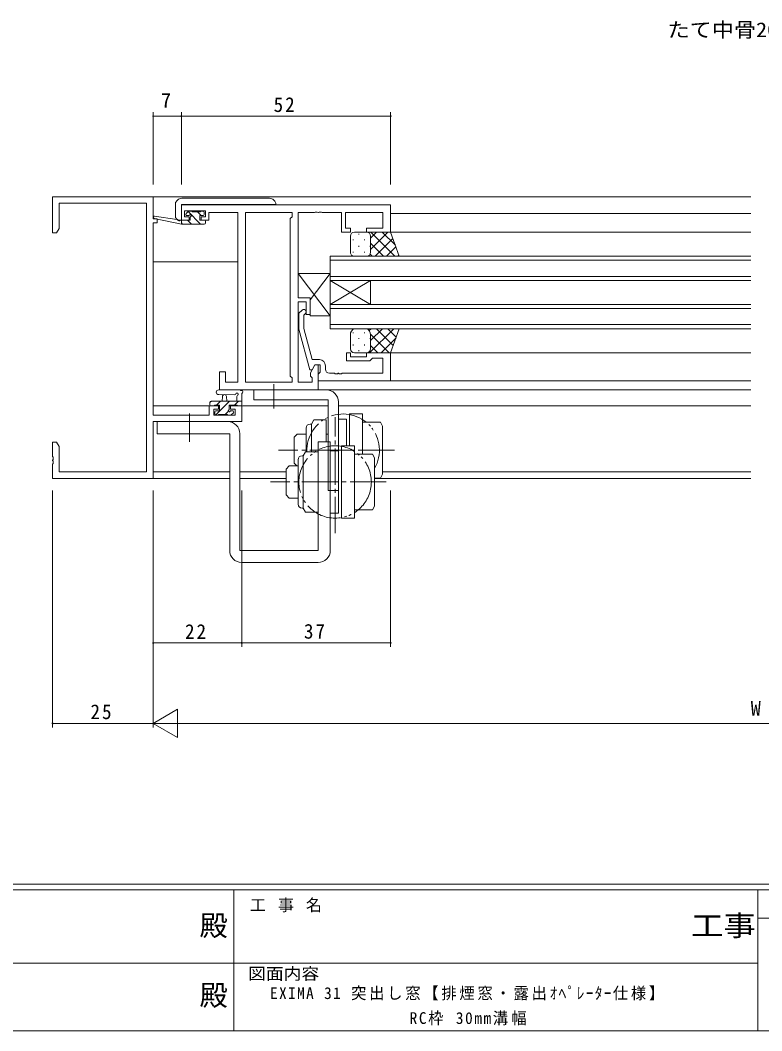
# Model space of a CAD drawing. Units: millimetres on the paper. Extents: x -420 to 373, y -297 to 267.
# Drawn here: x -85.7 to 98.5, y -297 to -45.8 of the extents above; entities that cross this region are included whole.
import ezdxf
from ezdxf.enums import TextEntityAlignment as Align

# ---------------------------------------------------------------- set-up
doc = ezdxf.new("R2010")
doc.units = ezdxf.units.MM
doc.linetypes.add('CHAIN2', pattern=[12, 9, -1, 1, -1])
doc.linetypes.add('DOUBLE_CHAIN2', pattern=[12.8, 9, -1, 0.6, -0.6, 0.6, -1])
for name, color, linetype, lineweight in [('0-1_YKK_ZWAK', 7, 'Continuous', 9), ('0-3_YKK_11', 7, 'Continuous', 9), ('0-4_YKK_12', 2, 'Continuous', 9), ('0-5_YKK_13', 4, 'Continuous', 9), ('0-6_YKK_D', 6, 'Continuous', 9)]:
    doc.layers.add(name, color=color, linetype=linetype, lineweight=lineweight)
doc.layers.add('0-2_USER1', color=3, linetype='Continuous')
doc.styles.add('ＭＳ ゴシック', font='')
doc.styles.get('ＭＳ ゴシック').set_extended_font_data('MS Gothic')

msp = doc.modelspace()

# ---------------------------------------------------------------- linework, layer by layer
at = {"layer": '0-1_YKK_ZWAK'}
for p, q in [((352.3, -260.6), (-417.7, -260.6)), ((314.5, -262), (-417.7, -262)), ((-32.7, -262), (-32.7, -297)), ((97.5, -262), (97.5, -297)), ((165.684, -268.999), (97.5, -268.999)), ((-160.1, -280.199), (-31.3, -280.199)), ((-31.3, -280.199), (97.5, -280.199)), ((-417.7, -297), (314.5, -297))]:
    msp.add_line(p, q, dxfattribs=at)
at = {"layer": '0-3_YKK_11'}
for p, q in [((-77.7, -89.7), (-52.7, -89.7)), ((-77.7, -98.7), (-77.7, -89.7)), ((-52.7, -89.7), (-52.7, -95.2)), ((-54.33, -91.33), (-76.07, -91.33)), ((-76.07, -91.33), (-76.07, -97.609)), ((-54.33, -158.07), (-54.33, -91.33)), ((6.3, -91.7), (6.3, -98.5)), ((-31.7, -93.63), (-38.9, -93.63)), ((-31.7, -135.77), (-31.7, -93.63)), ((-29.77, -135.77), (-29.77, -93.63)), ((-29.77, -135.77), (-29.77, -93.63)), ((-18.63, -95.13), (-18.63, -134.27)), ((-12.658, -93.63), (-16.7, -93.63)), ((-16.7, -93.63), (-16.7, -114.8)), ((4.37, -93.63), (-4.9, -93.63)), ((4.37, -97.5), (4.37, -93.63)), ((-52.7, -96.2), (-52.7, -143.97)), ((0.3, -98.5), (0.3, -97.5)), ((0.3, -97.5), (4.37, -97.5)), ((6.3, -98.5), (0.3, -98.5)), ((-16.7, -114.8), (-13.7, -114.8)), ((-16.7, -115.8), (-16.7, -135.77)), ((-14.7, -115.8), (-16.7, -115.8)), ((-15.724, -117.875), (-16.5, -118.651)), ((-16.5, -118.651), (-16.5, -122.596)), ((-15.3, -119.148), (-14.876, -118.724)), ((-15.3, -122.438), (-15.3, -119.148)), ((-16.5, -122.596), (-13.793, -132.7)), ((-4.7, -130.5), (1.1, -130.5)), ((6.3, -128.5), (0.3, -128.5)), ((6.3, -135.5), (6.3, -128.5)), ((-11.7, -131.5), (-11.7, -137.7)), ((-9.9, -132.57), (-9.9, -131.7)), ((-36.2, -137.7), (-36.2, -133.2)), ((-11.7, -135.5), (6.3, -135.5)), ((4.37, -133.57), (-5.742, -133.57)), ((-11.7, -137.7), (-36.2, -137.7)), ((-16.7, -135.77), (-13.2, -135.77)), ((-33.5, -142.5), (-33.5, -141.7)), ((-33.5, -141.7), (-30.7, -141.7)), ((-32.33, -142.5), (-33.5, -142.5)), ((-32.33, -143.97), (-32.33, -142.5)), ((-30.7, -141.7), (-30.7, -145.6)), ((-52.7, -143.97), (-38.8, -143.97)), ((-52.7, -145.6), (-52.7, -159.7)), ((-30.7, -145.6), (-52.7, -145.6)), ((-37.6, -143.97), (-32.33, -143.97)), ((-77.7, -150.7), (-76.7, -150.7)), ((-77.7, -154.242), (-77.7, -150.7)), ((-76.7, -150.7), (-76.07, -151.791)), ((-76.07, -151.791), (-76.07, -158.07)), ((-76.07, -158.07), (-54.33, -158.07)), ((-52.7, -159.7), (-77.7, -159.7))]:
    msp.add_line(p, q, dxfattribs=at)
for points in [[(-45.7, -95.5), (-45.7, -91.7), (6.3, -91.7)], [(-52.7, -95.2), (-51.7, -95.2), (-51.7, -96.2), (-52.7, -96.2)], [(-38.9, -93.63), (-38.9, -94.43), (-38.9, -95.5), (-40.8, -95.5), (-40.8, -94.7), (-39.7, -94.7), (-39.7, -93.2), (-44.9, -93.2), (-44.9, -94.7), (-43.8, -94.7), (-43.8, -95.5), (-45.7, -95.5)], [(-29.77, -93.63), (-18.2, -93.63), (-18.2, -94.7), (-18.63, -95.13)], [(-4.9, -93.63), (-4.9, -97.5), (-3.7, -97.5), (-3.7, -98.5), (-5.9, -98.5), (-5.9, -93.63), (-10.742, -93.63), (-10.925, -93.51), (-11.475, -93.51), (-11.658, -93.63), (-11.742, -93.63), (-11.925, -93.51), (-12.475, -93.51), (-12.658, -93.63)], [(-76.07, -97.609), (-76.7, -98.7), (-77.7, -98.7)], [(-13.7, -114.8), (-13.7, -119), (-14.7, -119), (-14.7, -115.8)], [(-11.4, -130.2), (-13.22, -130.2), (-15.3, -122.438)], [(0.3, -128.5), (0.3, -129.5), (-3.7, -129.5), (-3.7, -128.5), (-4.7, -128.5), (-4.7, -130.5)], [(1.1, -130.5), (1.6, -130), (1.8, -129.8), (4.37, -129.8), (4.37, -133.57)], [(-13.793, -132.7), (-13.193, -132.7), (-12.5, -131.5), (-11.2, -131.5), (-11.2, -133.3), (-11.4, -133.5), (-11.7, -133.8), (-11.7, -135.5)], [(-13.2, -135.77), (-13.2, -134.7), (-13.63, -134.27), (-13.63, -133.457), (-12.5, -131.5), (-11.7, -131.5)], [(-36.2, -133.2), (-34.7, -133.2), (-34.7, -135.77), (-31.7, -135.77)], [(-18.63, -134.27), (-18.2, -134.7), (-18.2, -135.77), (-29.77, -135.77)], [(-5.742, -133.57), (-5.925, -133.69), (-6.475, -133.69), (-6.658, -133.57), (-6.742, -133.57), (-6.925, -133.69), (-7.475, -133.69), (-7.658, -133.57), (-8.9, -133.57)], [(-38.8, -143.97), (-38.8, -141.7), (-36.5, -141.7), (-36.5, -142.5), (-37.6, -142.5), (-37.6, -143.97)], [(-77.7, -159.7), (-77.7, -156.158), (-77.58, -155.975), (-77.58, -155.425), (-77.7, -155.242), (-77.7, -155.158), (-77.58, -154.975), (-77.58, -154.425), (-77.7, -154.242)]]:
    msp.add_lwpolyline(points, dxfattribs=at)
for centre, radius, start, end in [((-15.3, -118.3), 0.6, 314.99998, 135), ((-11.4, -131.7), 1.5, 0, 89.99998), ((-8.9, -132.57), 1, 180, 269.99998)]:
    msp.add_arc(centre, radius, start, end, dxfattribs=at)
at = {"layer": '0-4_YKK_12'}
for p, q in [((-53, -89.7), (95.8, -89.7)), ((6.3, -93.9), (95.8, -93.9)), ((95.8, -98.5), (5.8, -98.5)), ((-8.7, -104.5), (-8.7, -110.5)), ((95.8, -104.5), (-8.7, -104.5)), ((-52.7, -105.9), (-31.7, -105.9)), ((-8.7, -105.5), (95.8, -105.5)), ((95.8, -109.5), (-8.7, -109.5)), ((-8.7, -110.5), (-8.7, -116.5)), ((-8.7, -110.5), (1.3, -116.5)), ((-8.7, -116.5), (1.3, -110.5)), ((-8.7, -110.5), (95.8, -110.5)), ((1.3, -110.5), (1.3, -116.5)), ((-8.7, -116.5), (-8.7, -122.5)), ((95.8, -116.5), (-8.7, -116.5)), ((-8.7, -117.5), (95.8, -117.5)), ((95.8, -121.5), (-8.7, -121.5)), ((-8.7, -122.5), (95.8, -122.5)), ((5.8, -128.5), (95.8, -128.5)), ((-11.7, -135.5), (95.8, -135.5)), ((-12, -137.7), (95.8, -137.7)), ((-52.7, -141.7), (-36.2, -141.7)), ((-33.8, -141.7), (-9.2, -141.7)), ((-6.7, -141.7), (95.8, -141.7)), ((-52.7, -158.07), (-33.7, -158.07)), ((-31.2, -158.07), (-19.7, -158.07)), ((4.3, -158.07), (95.8, -158.07)), ((-53, -159.7), (-33.7, -159.7)), ((-31.2, -159.7), (-19.7, -159.7)), ((2.3, -159.7), (95.8, -159.7))]:
    msp.add_line(p, q, dxfattribs=at)
at = {"layer": '0-5_YKK_13'}
for p, q in [((-45.579, -90.1), (-45.528, -90.1)), ((-45.528, -90.1), (-38.821, -90.1)), ((-38.821, -90.1), (-23.821, -90.1)), ((-47.2, -91.627), (-47.2, -91.514)), ((-47.2, -94.5), (-47.2, -91.627)), ((-38.2, -91.6), (-45.7, -91.6)), ((-45.7, -94.5), (-45.7, -91.6)), ((-37.2, -91.6), (-38.2, -91.6)), ((-37.156, -91.6), (-37.2, -91.6)), ((-36.493, -91.6), (-37.156, -91.6)), ((-36.2, -91.6), (-36.493, -91.6)), ((-23.2, -91.6), (-36.2, -91.6)), ((-22.761, -90.539), (-22.493, -90.807)), ((-22.2, -91.7), (-22.2, -91.6)), ((-45.698, -96.5), (-52.459, -95.094)), ((-46.812, -95.326), (-52.354, -94.503)), ((-45.7, -94.5), (-45.7, -95.5)), ((-44.012, -93.388), (-44.512, -93.888)), ((-44.3, -94.4), (-43.961, -94.4)), ((-40.918, -96.5), (-44.021, -93.397)), ((-43.2, -93.3), (-43.8, -93.3)), ((-41, -93.5), (-43, -93.5)), ((-40.773, -94.4), (-41.673, -93.5)), ((-40.3, -93.3), (-40.8, -93.3)), ((-40, -94.1), (-40, -93.6)), ((-45.786, -95.5), (-46.2, -95.5)), ((-45.7, -95.5), (-45.786, -95.5)), ((-45.698, -95.5), (-45.785, -95.486)), ((-45.408, -96.5), (-45.698, -96.21)), ((-43.163, -96.5), (-44.163, -95.5)), ((-40, -95.5), (-41.1, -95.5)), ((-39.7, -96.2), (-39.7, -95.8)), ((-3.7, -103.5), (-3.7, -99.5)), ((-3.035, -100.335), (-3.035, -100.535)), ((-2.7, -98.5), (0.3, -98.5)), ((-1.62, -98.92), (-1.62, -99.12)), ((-0.205, -100.335), (-0.205, -100.535)), ((6.3, -98.5), (0.3, -98.5)), ((1.3, -99.993), (2.793, -98.5)), ((1.3, -102.821), (5.621, -98.5)), ((1.3, -99.5), (1.3, -103.1)), ((1.3, -99.5), (1.3, -103.5)), ((7.373, -104.5), (1.373, -98.5)), ((2.45, -104.5), (6.866, -100.084)), ((7.466, -101.764), (4.201, -98.5)), ((8.443, -104.5), (6.3, -98.5)), ((-1.62, -101.95), (-1.62, -102.15)), ((1.21, -101.95), (1.21, -102.15)), ((4.545, -104.5), (1.3, -101.255)), ((5.278, -104.5), (7.61, -102.168)), ((-3.035, -103.365), (-3.035, -103.565)), ((0.3, -104.5), (-2.7, -104.5)), ((-0.205, -103.365), (-0.205, -103.565)), ((0.3, -104.5), (8.443, -104.5)), ((1.716, -104.5), (1.184, -103.968)), ((8.107, -104.5), (8.354, -104.252)), ((-16.7, -108.8), (-16.7, -114.8)), ((-8.7, -108.8), (-16.7, -108.8)), ((-8.7, -119.3), (-16.7, -108.8)), ((-8.7, -108.8), (-13.7, -115.362)), ((-8.7, -119.3), (-8.7, -108.8)), ((-16.7, -114.8), (-13.7, -114.8)), ((-13.7, -114.8), (-13.7, -119.3)), ((-13.7, -119.3), (-8.7, -119.3)), ((0.3, -122.5), (-2.7, -122.5)), ((0.3, -122.5), (8.443, -122.5)), ((0.954, -122.966), (1.42, -122.5)), ((1.077, -128.5), (7.077, -122.5)), ((1.3, -125.449), (4.249, -122.5)), ((6.944, -126.698), (2.746, -122.5)), ((7.688, -124.614), (5.574, -122.5)), ((8.443, -122.5), (6.3, -128.5)), ((8.432, -122.53), (8.402, -122.5)), ((-3.7, -124), (-3.7, -127.5)), ((-3.035, -123.635), (-3.035, -123.435)), ((-1.62, -125.05), (-1.62, -124.85)), ((-0.205, -123.635), (-0.205, -123.435)), ((1.21, -125.05), (1.21, -124.85)), ((5.917, -128.5), (1.3, -123.883)), ((1.3, -127.5), (1.3, -124)), ((3.906, -128.5), (7.63, -124.775)), ((-3.035, -126.665), (-3.035, -126.465)), ((-1.62, -128.08), (-1.62, -127.88)), ((-0.205, -126.665), (-0.205, -126.465)), ((1.21, -127.915), (1.21, -127.88)), ((3.089, -128.5), (1.3, -126.711)), ((-2.7, -128.5), (0.3, -128.5)), ((6.3, -128.5), (0.3, -128.5)), ((-36.428, -137.7), (-31.266, -137.7)), ((-27.7, -137.7), (-27.7, -140.2)), ((-27.7, -137.7), (-9.7, -137.7)), ((-38.6, -140.86), (-38.24, -140.5)), ((-30.7, -140.5), (-38.3, -140.5)), ((-37.223, -143.973), (-33.75, -140.5)), ((-36.995, -141.5), (-35.995, -140.5)), ((-36.428, -138.9), (-32.467, -138.903)), ((-35.6, -140.5), (-35.498, -139.356)), ((-34.4, -140.5), (-34.502, -139.356)), ((-32.505, -141.5), (-31.505, -140.5)), ((-31.9, -139.32), (-31.9, -140.5)), ((-30.7, -141.4), (-30.7, -138.72)), ((-27.7, -140.2), (-9.2, -140.2)), ((-9.2, -162.7), (-9.2, -140.2)), ((-38.6, -140.8), (-38.6, -141.4)), ((-38.3, -141.7), (-37.7, -141.7)), ((-34.805, -143.8), (-34.021, -143.016)), ((-33.8, -142.439), (-33.8, -141.5)), ((-33.8, -141.5), (-31.8, -141.5)), ((-33, -142.9), (-33.339, -142.9)), ((-31.6, -141.7), (-31, -141.7)), ((-6.7, -140.7), (-6.7, -162.7)), ((-51.7, -148.6), (-51.7, -145.6)), ((-34.2, -145.6), (-51.7, -145.6)), ((-37.4, -143.2), (-37.4, -143.7)), ((-37.1, -144), (-36.6, -144)), ((-36.4, -143.8), (-34.3, -143.8)), ((-34.1, -144), (-33.5, -144)), ((-33.288, -143.912), (-32.788, -143.412)), ((-13.4, -146.2), (-12.819, -145.194)), ((-9.7, -145.194), (-12.819, -145.194)), ((-9.7, -145.194), (-9.7, -150.6)), ((-6.7, -144.95), (-4.7, -144.95)), ((-6.7, -144.95), (-6.7, -159.7)), ((-4.7, -144.95), (-4.7, -151.6)), ((-0.7, -143.7), (-3.9, -143.7)), ((-3.9, -151.6), (-3.9, -143.7)), ((-0.7, -153.672), (-0.7, -143.7)), ((-14.7, -153.094), (-14.7, -147.2)), ((-13.4, -146.2), (-13.7, -146.2)), ((-13.4, -153.094), (-13.4, -146.2)), ((3.764, -145.772), (-0.7, -145.772)), ((4.3, -146.7), (3.764, -145.772)), ((4.3, -158.7), (4.3, -146.7)), ((-33.7, -148.6), (-51.7, -148.6)), ((-33.7, -148.6), (-33.7, -177.6)), ((-31.2, -148.6), (-31.2, -177.6)), ((-17.7, -149.5), (-16.9, -148.7)), ((-17.7, -155.9), (-17.7, -149.5)), ((-14.7, -148.7), (-16.9, -148.7)), ((-11.7, -150.6), (-8.7, -150.6)), ((-11.7, -177.6), (-11.7, -150.6)), ((-9.2, -148.7), (-9.7, -148.7)), ((-8.7, -177.6), (-8.7, -150.6)), ((-15.4, -154.1), (-14.819, -153.094)), ((-11.7, -153.094), (-14.819, -153.094)), ((-3.885, -152.7), (-12.264, -152.7)), ((-11.7, -153.094), (-11.7, -167.6)), ((-8.7, -152.85), (-6.7, -152.85)), ((-8.7, -152.85), (-8.7, -167.6)), ((-6.7, -152.85), (-6.7, -168.35)), ((-2.7, -151.6), (-5.9, -151.6)), ((-5.9, -169.6), (-5.9, -151.6)), ((-2.7, -169.6), (-2.7, -151.6)), ((-16.7, -166.1), (-16.7, -155.1)), ((-15.4, -154.1), (-15.7, -154.1)), ((-15.4, -167.1), (-15.4, -154.1)), ((1.764, -153.672), (-2.7, -153.672)), ((2.3, -154.6), (1.764, -153.672)), ((2.3, -166.6), (2.3, -154.6)), ((-19.7, -157.4), (-18.9, -156.6)), ((-16.7, -156.6), (-18.9, -156.6)), ((-17, -156.6), (-17.7, -155.9)), ((-13.7, -160.6), (-6.7, -160.6)), ((-6.7, -159.7), (-6.7, -160.45)), ((3.764, -159.628), (2.3, -159.628)), ((3.764, -159.628), (4.3, -158.7)), ((-9.2, -162.7), (-6.7, -162.7)), ((-16.7, -164.6), (-18.9, -164.6)), ((-11.7, -168.106), (-14.819, -168.106)), ((-11.7, -167.6), (-11.7, -168.106)), ((-8.7, -167.6), (-8.7, -168.35)), ((1.764, -167.528), (-2.7, -167.528)), ((1.764, -167.528), (2.3, -166.6)), ((-8.7, -168.35), (-6.7, -168.35)), ((-2.7, -169.6), (-5.9, -169.6)), ((-31.2, -177.6), (-11.7, -177.6)), ((-30.7, -180.6), (-11.7, -180.6))]:
    msp.add_line(p, q, dxfattribs=at)
at = {"layer": '0-5_YKK_13', "linetype": 'CHAIN2'}
for p, q in [((-22.7, -136.322), (-22.7, -142.365)), ((-43.7, -150.6), (-43.7, -143.6)), ((-7.5, -173.313), (-7.5, -144.513)), ((7.213, -152.7), (-21.587, -152.7)), ((5.213, -160.6), (-23.587, -160.6))]:
    msp.add_line(p, q, dxfattribs=at)
at = {"layer": '0-5_YKK_13'}
for points in [[(-46.907, -90.807), (-46.753, -90.653), (-46.639, -90.539)], [(-22.2, -91.514), (-22.2, -91.6), (-23.2, -91.6)], [(-43.5, -94.861), (-43.5, -95.5), (-45.698, -95.5)], [(-41.1, -95.5), (-41.1, -94.4), (-40.3, -94.4)], [(-40, -96.5), (-45.698, -96.5), (-45.698, -95.5)], [(-37.5, -141.5), (-36.2, -141.5), (-36.2, -142.9), (-37.1, -142.9)], [(-18.9, -164.6), (-19.7, -163.8), (-19.7, -157.4)], [(-14.819, -168.106), (-15.4, -167.1), (-15.7, -167.1)]]:
    msp.add_lwpolyline(points, dxfattribs=at)
at = {"layer": '0-5_YKK_13', "linetype": 'DOUBLE_CHAIN2'}
msp.add_circle((-7.5, -160.6), 9, dxfattribs=at)
at = {"layer": '0-5_YKK_13'}
for centre, radius, start, end in [((-45.579, -91.6), 1.5, 90, 134.99998), ((-23.821, -91.6), 1.5, 45, 90), ((-46.2, -91.514), 1, 134.99998, 180), ((-23.2, -91.514), 1, 0, 45), ((-52.398, -94.8), 0.3, 81.55064, 258.25018), ((-46.2, -94.5), 1, 180, 270), ((-46.856, -95.623), 0.3, 21.55064, 81.55064), ((-44.3, -94.1), 0.3, 135, 270), ((-43.8, -93.6), 0.3, 90, 135), ((-43.961, -94.1), 0.3, 270, 326.94426), ((-43.5, -94.4), 0.25, 303.05573, 146.94426), ((-43.2, -94.861), 0.3, 123.05573, 180), ((-43.2, -93.5), 0.2, 0, 90), ((-40.8, -93.5), 0.2, 90, 180), ((-40.3, -93.6), 0.3, 0, 90), ((-40.3, -94.1), 0.3, 270, 0), ((-46.298, -95.403), 0.3, 201.55064, 320.80246), ((-45.833, -95.782), 0.3, 80.80246, 140.80246), ((-40, -95.8), 0.3, 0, 90), ((-40, -96.2), 0.3, 270, 0), ((-2.7, -99.5), 1, 89.99989, 179.99989), ((0.3, -99.5), 1, 359.99989, 89.99989), ((-2.7, -103.5), 1, 179.99989, 269.99989), ((0.3, -103.5), 1, 269.99989, 359.99989), ((-2.168, -123.938), 1.534, 110.30881, 182.31169), ((-0.232, -123.938), 1.534, 357.68842, 69.69136), ((-2.7, -127.5), 1, 180.00009, 270.00009), ((0.3, -127.5), 1, 270.00009, 0.00009), ((-36.428, -138.3), 0.6, 89.95976, 269.95976), ((-31.266, -138), 0.3, 40.52878, 90), ((-30.81, -137.61), 0.3, 220.52878, 280.52878), ((-30.7, -138.2), 0.3, 300, 100.52878), ((-9.7, -140.7), 3, 0, 90), ((-38.3, -140.8), 0.3, 90, 180), ((-35, -139.4), 0.5, 5.09206, 174.90793), ((-32.467, -138.603), 0.3, 269.95976, 340.81024), ((-31.9, -138.8), 0.3, 300, 160.81024), ((-31.6, -139.32), 0.3, 120, 180), ((-30.4, -138.72), 0.3, 120, 180), ((-38.3, -141.4), 0.3, 180, 270), ((-37.7, -141.5), 0.2, 270, 0), ((-37.1, -143.2), 0.3, 90, 180), ((-33.8, -142.9), 0.25, 123.05573, 326.94426), ((-34.1, -142.439), 0.3, 303.05573, 0), ((-33.339, -143.2), 0.3, 90, 146.94426), ((-33, -143.2), 0.3, 315, 90), ((-31.6, -141.5), 0.2, 180, 270), ((-31, -141.4), 0.3, 270, 0), ((-37.1, -143.7), 0.3, 180, 270), ((-36.6, -143.8), 0.2, 270, 0), ((-34.1, -143.8), 0.2, 180, 270), ((-34.2, -148.6), 3, 0, 90), ((-33.5, -143.7), 0.3, 270, 314.99998), ((-13.7, -147.2), 1, 90, 180), ((-15.7, -155.1), 1, 90, 180), ((-15.7, -166.1), 1, 180, 270), ((-30.7, -177.6), 3, 180, 270), ((-11.7, -177.6), 3, 270, 0)]:
    msp.add_arc(centre, radius, start, end, dxfattribs=at)
at = {"layer": '0-5_YKK_13', "linetype": 'DOUBLE_CHAIN2'}
msp.add_arc((-5.5, -152.7), 9, 330.07361, 182.51192, dxfattribs=at)
at = {"layer": '0-6_YKK_D'}
for p, q in [((-52.7, -86.7), (-52.7, -68.7)), ((-52.7, -69.7), (-45.7, -69.7)), ((-45.7, -86.7), (-45.7, -68.7)), ((-45.7, -86.7), (-45.7, -68.7)), ((-45.7, -69.7), (6.3, -69.7)), ((6.3, -86.7), (6.3, -68.7)), ((-77.7, -162.7), (-77.7, -221.6)), ((-52.7, -162.7), (-52.7, -201.6)), ((-52.7, -162.7), (-52.7, -221.6)), ((-52.7, -162.7), (-52.7, -221.6)), ((-30.7, -162.7), (-30.7, -201.6)), ((-30.7, -162.7), (-30.7, -201.6)), ((6.3, -162.7), (6.3, -201.6)), ((-52.7, -200.6), (-30.7, -200.6)), ((-30.7, -200.6), (6.3, -200.6)), ((-52.7, -220.6), (-46.638, -217.1)), ((-46.638, -224.1), (-46.638, -217.1)), ((-77.7, -220.6), (-52.7, -220.6)), ((-52.7, -220.6), (-46.638, -224.1)), ((-52.7, -220.6), (-40.576, -220.6)), ((240.3, -220.6), (-45.7, -220.6))]:
    msp.add_line(p, q, dxfattribs=at)
for centre, start, end in [((-52.7, -69.7), 0, 180), ((-52.7, -69.7), 180, 0), ((-45.7, -69.7), 0, 180), ((-45.7, -69.7), 0, 180), ((-45.7, -69.7), 180, 0), ((-45.7, -69.7), 180, 0), ((6.3, -69.7), 0, 180), ((6.3, -69.7), 180, 0), ((-52.7, -200.6), 0, 180), ((-52.7, -200.6), 180, 0), ((-30.7, -200.6), 0, 180), ((-30.7, -200.6), 0, 180), ((-30.7, -200.6), 180, 0), ((-30.7, -200.6), 180, 0), ((6.3, -200.6), 0, 180), ((6.3, -200.6), 180, 0), ((-77.7, -220.6), 0, 180), ((-77.7, -220.6), 180, 0)]:
    msp.add_arc(centre, 0.106, start, end, dxfattribs=at)

# ---------------------------------------------------------------- texts
at = {"layer": '0-1_YKK_ZWAK', "color": 2, "style": 'ＭＳ ゴシック'}
for p in [(-41.182, -274.956), (-41.182, -292.278)]:
    msp.add_text('殿', height=5.132, dxfattribs=at).set_placement(p, align=Align.BOTTOM_LEFT)
at = {"layer": '0-1_YKK_ZWAK', "color": 2, "style": 'ＭＳ ゴシック', "width": 1.15}
msp.add_text('工事', height=5.132, dxfattribs=at).set_placement((80.931, -274.956), align=Align.BOTTOM_LEFT)
at = {"layer": '0-1_YKK_ZWAK', "style": 'ＭＳ ゴシック', "width": 1.1}
msp.add_text('図面内容', height=2.933, dxfattribs=at).set_placement((-29.083, -285.148), align=Align.BOTTOM_LEFT)
at = {"layer": '0-1_YKK_ZWAK', "insert": (-28.688, -267.533), "char_height": 2.933, "attachment_point": 7, "style": 'ＭＳ ゴシック'}
msp.add_mtext('\\T1.16;工\\~事\\~名', dxfattribs=at)
at = {"layer": '0-2_USER1', "style": 'ＭＳ ゴシック', "width": 1.1}
msp.add_text('たて中骨20見付', height=3.666, dxfattribs=at).set_placement((75.082, -51.136), align=Align.BOTTOM_LEFT)
at = {"layer": '0-2_USER1', "color": 7, "char_height": 2.933, "attachment_point": 7, "style": 'ＭＳ ゴシック'}
for s, insert in [('\\T1.18;\\W0.95;EXIMA\\~31\\~突出し窓【排煙窓・露出ｵﾍﾟﾚｰﾀｰ仕様】', (-23.663, -289.449)), ('\\T1.21;\\W0.95;RC枠\\~30mm溝幅', (11.017, -295.625))]:
    msp.add_mtext(s, dxfattribs=dict(at, insert=insert))
at = {"layer": '0-6_YKK_D', "color": 3, "style": 'ＭＳ ゴシック'}
for s, p in [('7', (-50.747, -68.7)), ('W', (95.765, -219.8))]:
    msp.add_text(s, height=3.666, dxfattribs=at).set_placement(p, align=Align.BOTTOM_LEFT)
at = {"layer": '0-6_YKK_D', "color": 3, "char_height": 3.666, "attachment_point": 7, "style": 'ＭＳ ゴシック'}
for s, insert in [('\\T1.21;\\W0.95;52', (-22.782, -68.7)), ('\\T1.21;\\W0.95;22', (-44.794, -199.6)), ('\\T1.21;\\W0.95;37', (-15.246, -199.6)), ('\\T1.21;\\W0.95;25', (-68.282, -219.6))]:
    msp.add_mtext(s, dxfattribs=dict(at, insert=insert))

doc.saveas('drawing.dxf')
